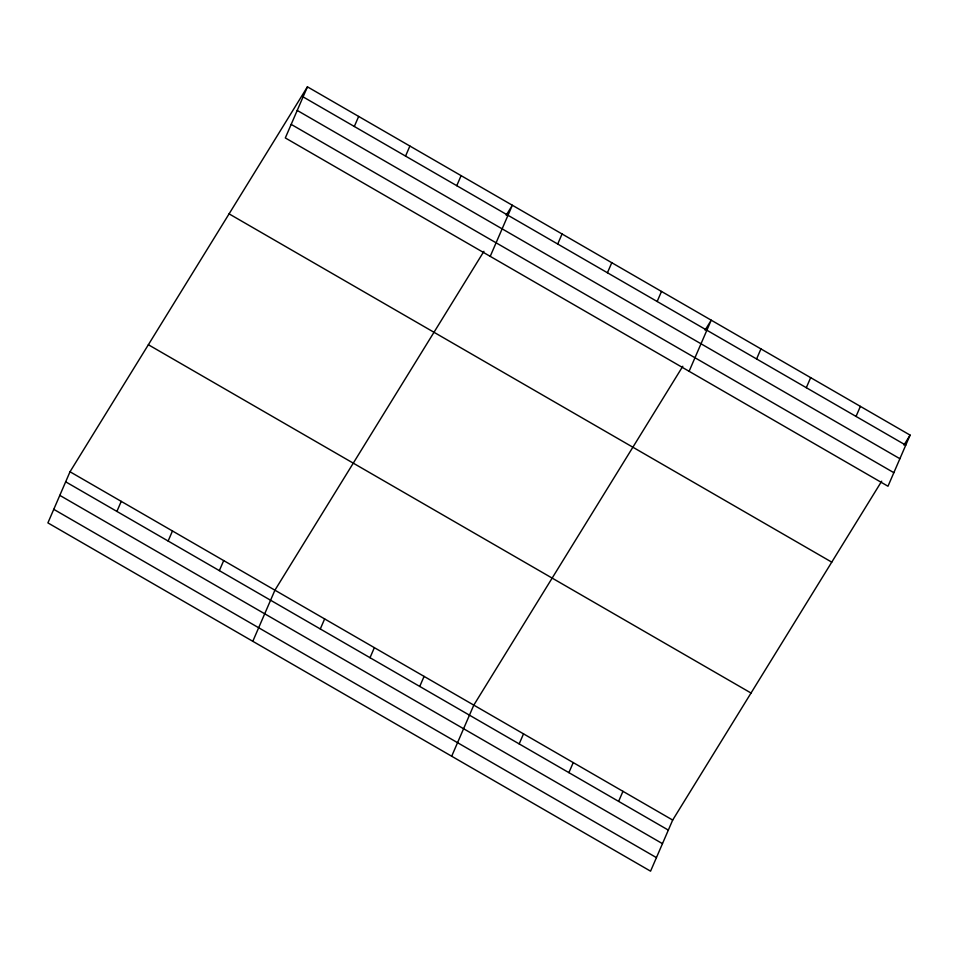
<?xml version="1.0" encoding="UTF-8"?>
<svg xmlns="http://www.w3.org/2000/svg" width="958" height="958" viewBox="0 0 958 958"><rect width="100%" height="100%" fill="white"/><g stroke="black" fill="none" stroke-linecap="round" stroke-linejoin="round"><path stroke-width="1.44" d="M307.434 86.831L285.316 137.94L887.982 486.233L910.1 435.112L307.434 86.831L70.018 471.767L47.9 522.888L650.566 871.169L672.684 820.06L881.683 481.191M116.9 511.416L121.247 501.381M168.129 541.03L172.476 530.983M354.316 126.48L358.663 116.433M219.346 570.633L223.693 560.586M405.545 156.082L409.892 146.035M252.804 641.297L274.922 590.188L483.922 251.331M456.762 185.684L461.109 175.637M320.295 628.963L324.642 618.928M490.221 256.361L512.338 205.252L506.195 215.215M370.016 657.703L374.362 647.656M557.712 244.027L562.059 233.98M419.736 686.431L424.083 676.396M607.432 272.755L611.779 262.72M451.685 756.233L473.803 705.124L682.803 366.267M657.152 301.495L661.499 291.448M519.176 743.899L523.523 733.864M689.101 371.297L711.219 320.188L705.076 330.151M568.896 772.639L573.243 762.592M756.592 358.963L760.939 348.916M618.617 801.367L622.963 791.332M806.313 387.691L810.66 377.644M856.033 416.431L860.38 406.384M903.957 445.075L910.1 435.112M303.087 96.878L905.753 445.159M297.219 110.421L899.885 458.714M291.184 124.384L893.85 472.677M229.082 213.862L831.748 562.142M148.37 344.736L751.036 693.029M70.018 471.767L672.684 820.06M65.671 481.814L668.337 830.107M59.803 495.37L662.469 843.651M53.768 509.333L656.434 857.614"/></g></svg>
